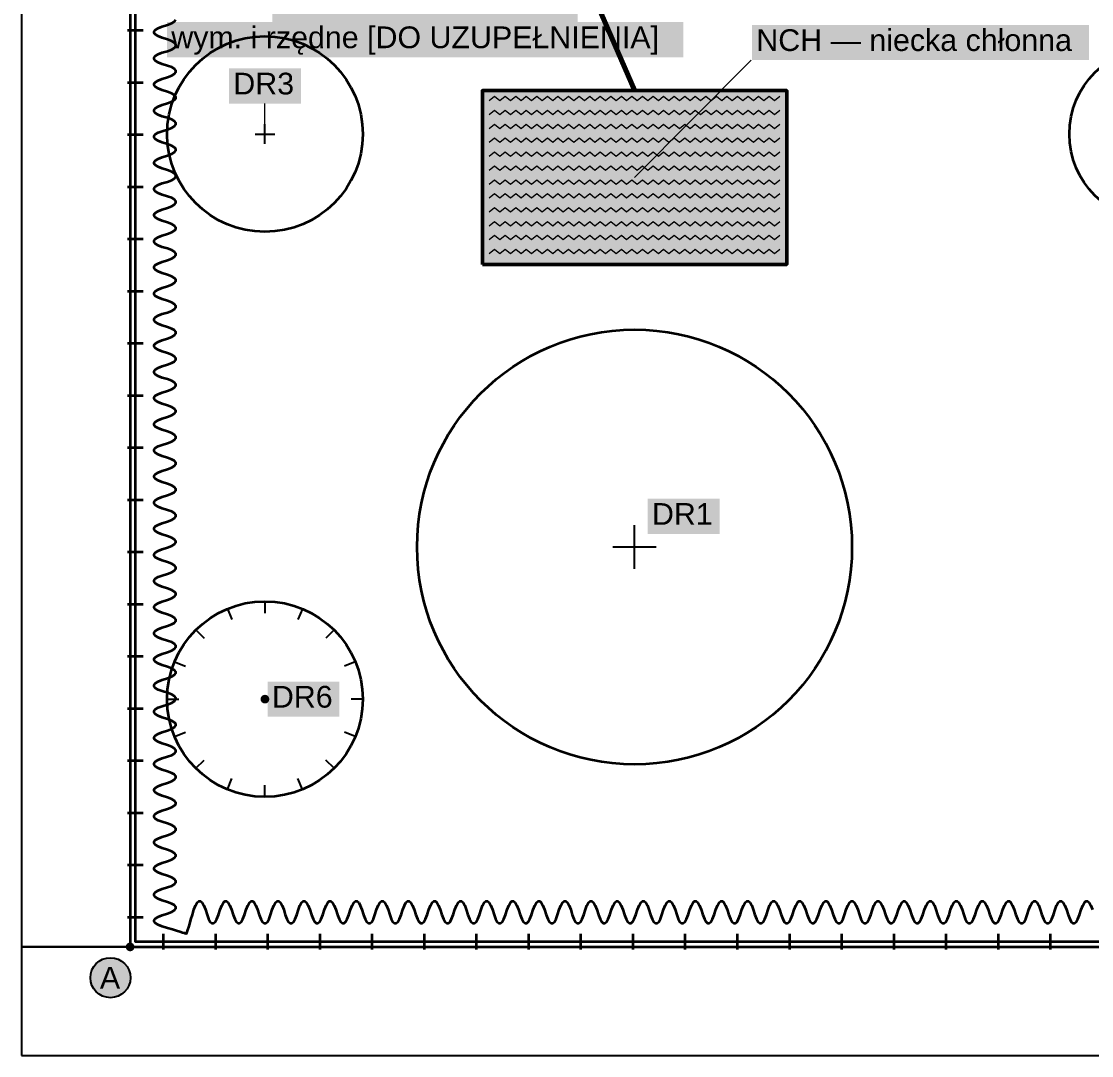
# Model space of a CAD drawing. Header units: metres. Extents: x -2.5 to 34.5, y -2.5 to 61.
# Drawn here: x -2.5 to 22.11, y -2.5 to 21.29 of the extents above; entities that cross this region are included whole.
import ezdxf

# ---------------------------------------------------------------- set-up
doc = ezdxf.new("R2010")
doc.units = ezdxf.units.M
for name, color, linetype, lineweight in [('A-MASKA', 7, 'Continuous', 18), ('Z-DZIALKA', 1, 'Continuous', 35), ('Z-MAPA-RAMKA', 7, 'Continuous', 35), ('Z-OGRODZENIE', 7, 'Continuous', 35), ('Z-OPISY', 2, 'Continuous', 25), ('Z-SIECI-PROJ', 5, 'Continuous', 50), ('Z-TLO', 7, 'Continuous', 18)]:
    doc.layers.add(name, color=color, linetype=linetype, lineweight=lineweight)
for name, color, linetype, lineweight, true_color in [('Z-MAPA', 8, 'Continuous', 18, 0x5a5a5a), ('Z-ODWODNIENIE', 150, 'Continuous', 25, 0x00808a), ('Z-ZIELEN', 3, 'Continuous', 25, 0x1e7a1e)]:
    doc.layers.add(name, color=color, linetype=linetype, lineweight=lineweight, true_color=true_color)
doc.styles.add('PL_ARIAL', font='arial.ttf')

msp = doc.modelspace()

# ---------------------------------------------------------------- hatches: boundary and pattern name
at = {"layer": 'A-MASKA', "true_color": 0xffffff}
for points in [[(3.27, 21.19), (10.295, 21.19), (10.295, 22), (3.27, 22)], [(0.847, 20.465), (12.718, 20.465), (12.718, 21.275), (0.847, 21.275)], [(14.3, 20.4), (22.053, 20.4), (22.053, 21.21), (14.3, 21.21)], [(2.273, 19.4), (3.927, 19.4), (3.927, 20.21), (2.273, 20.21)], [(11.9, 9.5), (13.554, 9.5), (13.554, 10.31), (11.9, 10.31)], [(3.16, 5.295), (4.814, 5.295), (4.814, 6.105), (3.16, 6.105)]]:
    msp.add_hatch(color=7, dxfattribs=at).paths.add_polyline_path(points)
at = {"layer": 'Z-DZIALKA', "true_color": 0x000000}
msp.add_hatch(color=7, dxfattribs=at).paths.add_polyline_path([(0.1, 0), (0.097, 0.026), (0.087, 0.05), (0.071, 0.071), (0.05, 0.087), (0.026, 0.097), (0, 0.1), (-0.026, 0.097), (-0.05, 0.087), (-0.071, 0.071), (-0.087, 0.05), (-0.097, 0.026), (-0.1, 0), (-0.097, -0.026), (-0.087, -0.05), (-0.071, -0.071), (-0.05, -0.087), (-0.026, -0.097), (0, -0.1), (0.026, -0.097), (0.05, -0.087), (0.071, -0.071), (0.087, -0.05), (0.097, -0.026)])
at = {"layer": 'Z-DZIALKA', "true_color": 0xffffff}
msp.add_hatch(color=7, dxfattribs=at).paths.add_polyline_path([(0.007, -0.708), (-0.008, -0.588), (-0.054, -0.478), (-0.128, -0.382), (-0.223, -0.309), (-0.334, -0.263), (-0.453, -0.248), (-0.572, -0.263), (-0.683, -0.309), (-0.778, -0.382), (-0.851, -0.478), (-0.897, -0.588), (-0.913, -0.708), (-0.897, -0.827), (-0.851, -0.938), (-0.778, -1.033), (-0.683, -1.106), (-0.572, -1.152), (-0.453, -1.168), (-0.334, -1.152), (-0.223, -1.106), (-0.128, -1.033), (-0.054, -0.938), (-0.008, -0.827)])
at = {"layer": 'Z-TLO', "true_color": 0xffffff}
msp.add_hatch(color=7, dxfattribs=at).paths.add_polyline_path([(8.1, 15.7), (15.1, 15.7), (15.1, 19.7), (8.1, 19.7)])
at = {"layer": 'Z-ZIELEN', "true_color": 0x000000}
msp.add_hatch(color=7, dxfattribs=at).paths.add_polyline_path([(3.2, 5.7), (3.197, 5.726), (3.187, 5.75), (3.171, 5.771), (3.15, 5.787), (3.126, 5.797), (3.1, 5.8), (3.074, 5.797), (3.05, 5.787), (3.029, 5.771), (3.013, 5.75), (3.003, 5.726), (3, 5.7), (3.003, 5.674), (3.013, 5.65), (3.029, 5.629), (3.05, 5.613), (3.074, 5.603), (3.1, 5.6), (3.126, 5.603), (3.15, 5.613), (3.171, 5.629), (3.187, 5.65), (3.197, 5.674)])

# ---------------------------------------------------------------- linework, layer by layer
at = {"layer": 'Z-DZIALKA', "linetype": 'Continuous', "lineweight": 35, "ltscale": 0.2, "true_color": 0x000000, "flags": 128}
msp.add_lwpolyline([(0, 0), (32, 0), (32, 50), (0, 50)], close=True, dxfattribs=at)
at = {"layer": 'Z-DZIALKA', "lineweight": 25, "ltscale": 0.2}
msp.add_circle((-0.453, -0.708), 0.46, dxfattribs=at)
at = {"layer": 'Z-MAPA', "linetype": 'Continuous', "lineweight": 25, "ltscale": 0.2, "flags": 128}
for points in [[(-2.5, 0), (0, 0), (0, 50), (-2.5, 50)], [(34.5, 0), (-2.5, 0)]]:
    msp.add_lwpolyline(points, dxfattribs=at)
at = {"layer": 'Z-MAPA-RAMKA', "linetype": 'Continuous', "lineweight": 25, "ltscale": 0.2, "flags": 128}
msp.add_lwpolyline([(-2.5, -2.5), (34.5, -2.5), (34.5, 61), (-2.5, 61)], close=True, dxfattribs=at)
at = {"layer": 'Z-ODWODNIENIE', "linetype": 'Continuous', "lineweight": 50, "ltscale": 0.2, "flags": 128}
msp.add_lwpolyline([(8.1, 15.7), (15.1, 15.7), (15.1, 19.7), (8.1, 19.7)], close=True, dxfattribs=at)
at = {"layer": 'Z-ODWODNIENIE', "lineweight": 18, "ltscale": 0.2}
for points in [[(8.26, 19.47), (8.381, 19.57), (8.503, 19.47), (8.624, 19.57), (8.746, 19.47), (8.867, 19.57), (8.989, 19.47), (9.11, 19.57), (9.232, 19.47), (9.353, 19.57), (9.475, 19.47), (9.596, 19.57), (9.717, 19.47), (9.839, 19.57), (9.96, 19.47), (10.082, 19.57), (10.203, 19.47), (10.325, 19.57), (10.446, 19.47), (10.568, 19.57), (10.689, 19.47), (10.811, 19.57), (10.932, 19.47), (11.053, 19.57), (11.175, 19.47), (11.296, 19.57), (11.418, 19.47), (11.539, 19.57), (11.661, 19.47), (11.782, 19.57), (11.904, 19.47), (12.025, 19.57), (12.147, 19.47), (12.268, 19.57), (12.389, 19.47), (12.511, 19.57), (12.632, 19.47), (12.754, 19.57), (12.875, 19.47), (12.997, 19.57), (13.118, 19.47), (13.24, 19.57), (13.361, 19.47), (13.483, 19.57), (13.604, 19.47), (13.725, 19.57), (13.847, 19.47), (13.968, 19.57), (14.09, 19.47), (14.211, 19.57), (14.333, 19.47), (14.454, 19.57), (14.576, 19.47), (14.697, 19.57), (14.819, 19.47), (14.94, 19.57)], [(8.26, 19.15), (8.381, 19.25), (8.503, 19.15), (8.624, 19.25), (8.746, 19.15), (8.867, 19.25), (8.989, 19.15), (9.11, 19.25), (9.232, 19.15), (9.353, 19.25), (9.475, 19.15), (9.596, 19.25), (9.717, 19.15), (9.839, 19.25), (9.96, 19.15), (10.082, 19.25), (10.203, 19.15), (10.325, 19.25), (10.446, 19.15), (10.568, 19.25), (10.689, 19.15), (10.811, 19.25), (10.932, 19.15), (11.053, 19.25), (11.175, 19.15), (11.296, 19.25), (11.418, 19.15), (11.539, 19.25), (11.661, 19.15), (11.782, 19.25), (11.904, 19.15), (12.025, 19.25), (12.147, 19.15), (12.268, 19.25), (12.389, 19.15), (12.511, 19.25), (12.632, 19.15), (12.754, 19.25), (12.875, 19.15), (12.997, 19.25), (13.118, 19.15), (13.24, 19.25), (13.361, 19.15), (13.483, 19.25), (13.604, 19.15), (13.725, 19.25), (13.847, 19.15), (13.968, 19.25), (14.09, 19.15), (14.211, 19.25), (14.333, 19.15), (14.454, 19.25), (14.576, 19.15), (14.697, 19.25), (14.819, 19.15), (14.94, 19.25)], [(8.26, 18.83), (8.381, 18.93), (8.503, 18.83), (8.624, 18.93), (8.746, 18.83), (8.867, 18.93), (8.989, 18.83), (9.11, 18.93), (9.232, 18.83), (9.353, 18.93), (9.475, 18.83), (9.596, 18.93), (9.717, 18.83), (9.839, 18.93), (9.96, 18.83), (10.082, 18.93), (10.203, 18.83), (10.325, 18.93), (10.446, 18.83), (10.568, 18.93), (10.689, 18.83), (10.811, 18.93), (10.932, 18.83), (11.053, 18.93), (11.175, 18.83), (11.296, 18.93), (11.418, 18.83), (11.539, 18.93), (11.661, 18.83), (11.782, 18.93), (11.904, 18.83), (12.025, 18.93), (12.147, 18.83), (12.268, 18.93), (12.389, 18.83), (12.511, 18.93), (12.632, 18.83), (12.754, 18.93), (12.875, 18.83), (12.997, 18.93), (13.118, 18.83), (13.24, 18.93), (13.361, 18.83), (13.483, 18.93), (13.604, 18.83), (13.725, 18.93), (13.847, 18.83), (13.968, 18.93), (14.09, 18.83), (14.211, 18.93), (14.333, 18.83), (14.454, 18.93), (14.576, 18.83), (14.697, 18.93), (14.819, 18.83), (14.94, 18.93)], [(8.26, 18.51), (8.381, 18.61), (8.503, 18.51), (8.624, 18.61), (8.746, 18.51), (8.867, 18.61), (8.989, 18.51), (9.11, 18.61), (9.232, 18.51), (9.353, 18.61), (9.475, 18.51), (9.596, 18.61), (9.717, 18.51), (9.839, 18.61), (9.96, 18.51), (10.082, 18.61), (10.203, 18.51), (10.325, 18.61), (10.446, 18.51), (10.568, 18.61), (10.689, 18.51), (10.811, 18.61), (10.932, 18.51), (11.053, 18.61), (11.175, 18.51), (11.296, 18.61), (11.418, 18.51), (11.539, 18.61), (11.661, 18.51), (11.782, 18.61), (11.904, 18.51), (12.025, 18.61), (12.147, 18.51), (12.268, 18.61), (12.389, 18.51), (12.511, 18.61), (12.632, 18.51), (12.754, 18.61), (12.875, 18.51), (12.997, 18.61), (13.118, 18.51), (13.24, 18.61), (13.361, 18.51), (13.483, 18.61), (13.604, 18.51), (13.725, 18.61), (13.847, 18.51), (13.968, 18.61), (14.09, 18.51), (14.211, 18.61), (14.333, 18.51), (14.454, 18.61), (14.576, 18.51), (14.697, 18.61), (14.819, 18.51), (14.94, 18.61)], [(8.26, 18.19), (8.381, 18.29), (8.503, 18.19), (8.624, 18.29), (8.746, 18.19), (8.867, 18.29), (8.989, 18.19), (9.11, 18.29), (9.232, 18.19), (9.353, 18.29), (9.475, 18.19), (9.596, 18.29), (9.717, 18.19), (9.839, 18.29), (9.96, 18.19), (10.082, 18.29), (10.203, 18.19), (10.325, 18.29), (10.446, 18.19), (10.568, 18.29), (10.689, 18.19), (10.811, 18.29), (10.932, 18.19), (11.053, 18.29), (11.175, 18.19), (11.296, 18.29), (11.418, 18.19), (11.539, 18.29), (11.661, 18.19), (11.782, 18.29), (11.904, 18.19), (12.025, 18.29), (12.147, 18.19), (12.268, 18.29), (12.389, 18.19), (12.511, 18.29), (12.632, 18.19), (12.754, 18.29), (12.875, 18.19), (12.997, 18.29), (13.118, 18.19), (13.24, 18.29), (13.361, 18.19), (13.483, 18.29), (13.604, 18.19), (13.725, 18.29), (13.847, 18.19), (13.968, 18.29), (14.09, 18.19), (14.211, 18.29), (14.333, 18.19), (14.454, 18.29), (14.576, 18.19), (14.697, 18.29), (14.819, 18.19), (14.94, 18.29)], [(8.26, 17.87), (8.381, 17.97), (8.503, 17.87), (8.624, 17.97), (8.746, 17.87), (8.867, 17.97), (8.989, 17.87), (9.11, 17.97), (9.232, 17.87), (9.353, 17.97), (9.475, 17.87), (9.596, 17.97), (9.717, 17.87), (9.839, 17.97), (9.96, 17.87), (10.082, 17.97), (10.203, 17.87), (10.325, 17.97), (10.446, 17.87), (10.568, 17.97), (10.689, 17.87), (10.811, 17.97), (10.932, 17.87), (11.053, 17.97), (11.175, 17.87), (11.296, 17.97), (11.418, 17.87), (11.539, 17.97), (11.661, 17.87), (11.782, 17.97), (11.904, 17.87), (12.025, 17.97), (12.147, 17.87), (12.268, 17.97), (12.389, 17.87), (12.511, 17.97), (12.632, 17.87), (12.754, 17.97), (12.875, 17.87), (12.997, 17.97), (13.118, 17.87), (13.24, 17.97), (13.361, 17.87), (13.483, 17.97), (13.604, 17.87), (13.725, 17.97), (13.847, 17.87), (13.968, 17.97), (14.09, 17.87), (14.211, 17.97), (14.333, 17.87), (14.454, 17.97), (14.576, 17.87), (14.697, 17.97), (14.819, 17.87), (14.94, 17.97)], [(8.26, 17.55), (8.381, 17.65), (8.503, 17.55), (8.624, 17.65), (8.746, 17.55), (8.867, 17.65), (8.989, 17.55), (9.11, 17.65), (9.232, 17.55), (9.353, 17.65), (9.475, 17.55), (9.596, 17.65), (9.717, 17.55), (9.839, 17.65), (9.96, 17.55), (10.082, 17.65), (10.203, 17.55), (10.325, 17.65), (10.446, 17.55), (10.568, 17.65), (10.689, 17.55), (10.811, 17.65), (10.932, 17.55), (11.053, 17.65), (11.175, 17.55), (11.296, 17.65), (11.418, 17.55), (11.539, 17.65), (11.661, 17.55), (11.782, 17.65), (11.904, 17.55), (12.025, 17.65), (12.147, 17.55), (12.268, 17.65), (12.389, 17.55), (12.511, 17.65), (12.632, 17.55), (12.754, 17.65), (12.875, 17.55), (12.997, 17.65), (13.118, 17.55), (13.24, 17.65), (13.361, 17.55), (13.483, 17.65), (13.604, 17.55), (13.725, 17.65), (13.847, 17.55), (13.968, 17.65), (14.09, 17.55), (14.211, 17.65), (14.333, 17.55), (14.454, 17.65), (14.576, 17.55), (14.697, 17.65), (14.819, 17.55), (14.94, 17.65)], [(8.26, 17.23), (8.381, 17.33), (8.503, 17.23), (8.624, 17.33), (8.746, 17.23), (8.867, 17.33), (8.989, 17.23), (9.11, 17.33), (9.232, 17.23), (9.353, 17.33), (9.475, 17.23), (9.596, 17.33), (9.717, 17.23), (9.839, 17.33), (9.96, 17.23), (10.082, 17.33), (10.203, 17.23), (10.325, 17.33), (10.446, 17.23), (10.568, 17.33), (10.689, 17.23), (10.811, 17.33), (10.932, 17.23), (11.053, 17.33), (11.175, 17.23), (11.296, 17.33), (11.418, 17.23), (11.539, 17.33), (11.661, 17.23), (11.782, 17.33), (11.904, 17.23), (12.025, 17.33), (12.147, 17.23), (12.268, 17.33), (12.389, 17.23), (12.511, 17.33), (12.632, 17.23), (12.754, 17.33), (12.875, 17.23), (12.997, 17.33), (13.118, 17.23), (13.24, 17.33), (13.361, 17.23), (13.483, 17.33), (13.604, 17.23), (13.725, 17.33), (13.847, 17.23), (13.968, 17.33), (14.09, 17.23), (14.211, 17.33), (14.333, 17.23), (14.454, 17.33), (14.576, 17.23), (14.697, 17.33), (14.819, 17.23), (14.94, 17.33)], [(8.26, 16.91), (8.381, 17.01), (8.503, 16.91), (8.624, 17.01), (8.746, 16.91), (8.867, 17.01), (8.989, 16.91), (9.11, 17.01), (9.232, 16.91), (9.353, 17.01), (9.475, 16.91), (9.596, 17.01), (9.717, 16.91), (9.839, 17.01), (9.96, 16.91), (10.082, 17.01), (10.203, 16.91), (10.325, 17.01), (10.446, 16.91), (10.568, 17.01), (10.689, 16.91), (10.811, 17.01), (10.932, 16.91), (11.053, 17.01), (11.175, 16.91), (11.296, 17.01), (11.418, 16.91), (11.539, 17.01), (11.661, 16.91), (11.782, 17.01), (11.904, 16.91), (12.025, 17.01), (12.147, 16.91), (12.268, 17.01), (12.389, 16.91), (12.511, 17.01), (12.632, 16.91), (12.754, 17.01), (12.875, 16.91), (12.997, 17.01), (13.118, 16.91), (13.24, 17.01), (13.361, 16.91), (13.483, 17.01), (13.604, 16.91), (13.725, 17.01), (13.847, 16.91), (13.968, 17.01), (14.09, 16.91), (14.211, 17.01), (14.333, 16.91), (14.454, 17.01), (14.576, 16.91), (14.697, 17.01), (14.819, 16.91), (14.94, 17.01)], [(8.26, 16.59), (8.381, 16.69), (8.503, 16.59), (8.624, 16.69), (8.746, 16.59), (8.867, 16.69), (8.989, 16.59), (9.11, 16.69), (9.232, 16.59), (9.353, 16.69), (9.475, 16.59), (9.596, 16.69), (9.717, 16.59), (9.839, 16.69), (9.96, 16.59), (10.082, 16.69), (10.203, 16.59), (10.325, 16.69), (10.446, 16.59), (10.568, 16.69), (10.689, 16.59), (10.811, 16.69), (10.932, 16.59), (11.053, 16.69), (11.175, 16.59), (11.296, 16.69), (11.418, 16.59), (11.539, 16.69), (11.661, 16.59), (11.782, 16.69), (11.904, 16.59), (12.025, 16.69), (12.147, 16.59), (12.268, 16.69), (12.389, 16.59), (12.511, 16.69), (12.632, 16.59), (12.754, 16.69), (12.875, 16.59), (12.997, 16.69), (13.118, 16.59), (13.24, 16.69), (13.361, 16.59), (13.483, 16.69), (13.604, 16.59), (13.725, 16.69), (13.847, 16.59), (13.968, 16.69), (14.09, 16.59), (14.211, 16.69), (14.333, 16.59), (14.454, 16.69), (14.576, 16.59), (14.697, 16.69), (14.819, 16.59), (14.94, 16.69)], [(8.26, 16.27), (8.381, 16.37), (8.503, 16.27), (8.624, 16.37), (8.746, 16.27), (8.867, 16.37), (8.989, 16.27), (9.11, 16.37), (9.232, 16.27), (9.353, 16.37), (9.475, 16.27), (9.596, 16.37), (9.717, 16.27), (9.839, 16.37), (9.96, 16.27), (10.082, 16.37), (10.203, 16.27), (10.325, 16.37), (10.446, 16.27), (10.568, 16.37), (10.689, 16.27), (10.811, 16.37), (10.932, 16.27), (11.053, 16.37), (11.175, 16.27), (11.296, 16.37), (11.418, 16.27), (11.539, 16.37), (11.661, 16.27), (11.782, 16.37), (11.904, 16.27), (12.025, 16.37), (12.147, 16.27), (12.268, 16.37), (12.389, 16.27), (12.511, 16.37), (12.632, 16.27), (12.754, 16.37), (12.875, 16.27), (12.997, 16.37), (13.118, 16.27), (13.24, 16.37), (13.361, 16.27), (13.483, 16.37), (13.604, 16.27), (13.725, 16.37), (13.847, 16.27), (13.968, 16.37), (14.09, 16.27), (14.211, 16.37), (14.333, 16.27), (14.454, 16.37), (14.576, 16.27), (14.697, 16.37), (14.819, 16.27), (14.94, 16.37)], [(8.26, 15.95), (8.381, 16.05), (8.503, 15.95), (8.624, 16.05), (8.746, 15.95), (8.867, 16.05), (8.989, 15.95), (9.11, 16.05), (9.232, 15.95), (9.353, 16.05), (9.475, 15.95), (9.596, 16.05), (9.717, 15.95), (9.839, 16.05), (9.96, 15.95), (10.082, 16.05), (10.203, 15.95), (10.325, 16.05), (10.446, 15.95), (10.568, 16.05), (10.689, 15.95), (10.811, 16.05), (10.932, 15.95), (11.053, 16.05), (11.175, 15.95), (11.296, 16.05), (11.418, 15.95), (11.539, 16.05), (11.661, 15.95), (11.782, 16.05), (11.904, 15.95), (12.025, 16.05), (12.147, 15.95), (12.268, 16.05), (12.389, 15.95), (12.511, 16.05), (12.632, 15.95), (12.754, 16.05), (12.875, 15.95), (12.997, 16.05), (13.118, 15.95), (13.24, 16.05), (13.361, 15.95), (13.483, 16.05), (13.604, 15.95), (13.725, 16.05), (13.847, 15.95), (13.968, 16.05), (14.09, 15.95), (14.211, 16.05), (14.333, 15.95), (14.454, 16.05), (14.576, 15.95), (14.697, 16.05), (14.819, 15.95), (14.94, 16.05)]]:
    msp.add_lwpolyline(points, dxfattribs=at)
at = {"layer": 'Z-OGRODZENIE', "lineweight": 35, "ltscale": 0.2}
for points in [[(31.88, 50), (31.88, 0.12), (0.12, 0.12), (0.12, 50)], [(0.3, 21.08), (-0.06, 21.08)], [(0.3, 19.88), (-0.06, 19.88)], [(0.3, 18.68), (-0.06, 18.68)], [(0.3, 17.48), (-0.06, 17.48)], [(0.3, 16.28), (-0.06, 16.28)], [(0.3, 15.08), (-0.06, 15.08)], [(0.3, 13.88), (-0.06, 13.88)], [(0.3, 12.68), (-0.06, 12.68)], [(0.3, 11.48), (-0.06, 11.48)], [(0.3, 10.28), (-0.06, 10.28)], [(0.3, 9.08), (-0.06, 9.08)], [(0.3, 7.88), (-0.06, 7.88)], [(0.3, 6.68), (-0.06, 6.68)], [(0.3, 5.48), (-0.06, 5.48)], [(0.3, 4.28), (-0.06, 4.28)], [(0.3, 3.08), (-0.06, 3.08)], [(0.3, 1.88), (-0.06, 1.88)], [(0.3, 0.68), (-0.06, 0.68)], [(0.76, 0.3), (0.76, -0.06)], [(1.96, 0.3), (1.96, -0.06)], [(3.16, 0.3), (3.16, -0.06)], [(4.36, 0.3), (4.36, -0.06)], [(5.56, 0.3), (5.56, -0.06)], [(6.76, 0.3), (6.76, -0.06)], [(7.96, 0.3), (7.96, -0.06)], [(9.16, 0.3), (9.16, -0.06)], [(10.36, 0.3), (10.36, -0.06)], [(11.56, 0.3), (11.56, -0.06)], [(12.76, 0.3), (12.76, -0.06)], [(13.96, 0.3), (13.96, -0.06)], [(15.16, 0.3), (15.16, -0.06)], [(16.36, 0.3), (16.36, -0.06)], [(17.56, 0.3), (17.56, -0.06)], [(18.76, 0.3), (18.76, -0.06)], [(19.96, 0.3), (19.96, -0.06)], [(21.16, 0.3), (21.16, -0.06)]]:
    msp.add_lwpolyline(points, dxfattribs=at)
at = {"layer": 'Z-OPISY', "lineweight": 18, "ltscale": 0.2}
for points in [[(11.6, 17.7), (14.28, 20.4)], [(3.1, 18.7), (3.1, 19.4)]]:
    msp.add_lwpolyline(points, dxfattribs=at)
at = {"layer": 'Z-SIECI-PROJ', "linetype": 'Continuous', "lineweight": 70, "ltscale": 0.2, "true_color": 0x00808a, "flags": 128}
msp.add_lwpolyline([(11.6, 25.7), (10.6, 22), (11.6, 19.7)], dxfattribs=at)
at = {"layer": 'Z-ZIELEN', "lineweight": 35, "ltscale": 0.2}
for points in [[(1.3, 0.3), (1.284, 0.305), (1.253, 0.314), (1.206, 0.328), (1.144, 0.347), (1.066, 0.37), (0.972, 0.399), (0.863, 0.432), (0.738, 0.469), (0.644, 0.507), (0.581, 0.544), (0.55, 0.582), (0.55, 0.619), (0.581, 0.657), (0.644, 0.695), (0.738, 0.732), (0.863, 0.77), (0.956, 0.807), (1.019, 0.845), (1.05, 0.882), (1.05, 0.92), (1.019, 0.958), (0.956, 0.995), (0.863, 1.033), (0.738, 1.07), (0.644, 1.108), (0.581, 1.145), (0.55, 1.183), (0.55, 1.221), (0.581, 1.258), (0.644, 1.296), (0.738, 1.333), (0.863, 1.371), (0.956, 1.409), (1.019, 1.446), (1.05, 1.484), (1.05, 1.521), (1.019, 1.559), (0.956, 1.596), (0.863, 1.634), (0.738, 1.672), (0.644, 1.709), (0.581, 1.747), (0.55, 1.784), (0.55, 1.822), (0.581, 1.859), (0.644, 1.897), (0.738, 1.935), (0.863, 1.972), (0.956, 2.01), (1.019, 2.047), (1.05, 2.085), (1.05, 2.122), (1.019, 2.16), (0.956, 2.198), (0.863, 2.235), (0.738, 2.273), (0.644, 2.31), (0.581, 2.348), (0.55, 2.386), (0.55, 2.423), (0.581, 2.461), (0.644, 2.498), (0.738, 2.536), (0.863, 2.573), (0.956, 2.611), (1.019, 2.649), (1.05, 2.686), (1.05, 2.724), (1.019, 2.761), (0.956, 2.799), (0.863, 2.836), (0.738, 2.874), (0.644, 2.912), (0.581, 2.949), (0.55, 2.987), (0.55, 3.024), (0.581, 3.062), (0.644, 3.099), (0.738, 3.137), (0.863, 3.175), (0.956, 3.212), (1.019, 3.25), (1.05, 3.287), (1.05, 3.325), (1.019, 3.363), (0.956, 3.4), (0.863, 3.438), (0.738, 3.475), (0.644, 3.513), (0.581, 3.55), (0.55, 3.588), (0.55, 3.626), (0.581, 3.663), (0.644, 3.701), (0.738, 3.738), (0.863, 3.776), (0.956, 3.813), (1.019, 3.851), (1.05, 3.889), (1.05, 3.926), (1.019, 3.964), (0.956, 4.001), (0.863, 4.039), (0.738, 4.077), (0.644, 4.114), (0.581, 4.152), (0.55, 4.189), (0.55, 4.227), (0.581, 4.264), (0.644, 4.302), (0.738, 4.34), (0.863, 4.377), (0.956, 4.415), (1.019, 4.452), (1.05, 4.49), (1.05, 4.527), (1.019, 4.565), (0.956, 4.603), (0.863, 4.64), (0.738, 4.678), (0.644, 4.715), (0.581, 4.753), (0.55, 4.79), (0.55, 4.828), (0.581, 4.866), (0.644, 4.903), (0.738, 4.941), (0.863, 4.978), (0.956, 5.016), (1.019, 5.054), (1.05, 5.091), (1.05, 5.129), (1.019, 5.166), (0.956, 5.204), (0.863, 5.241), (0.738, 5.279), (0.644, 5.317), (0.581, 5.354), (0.55, 5.392), (0.55, 5.429), (0.581, 5.467), (0.644, 5.504), (0.738, 5.542), (0.863, 5.58), (0.956, 5.617), (1.019, 5.655), (1.05, 5.692), (1.05, 5.73), (1.019, 5.767), (0.956, 5.805), (0.863, 5.843), (0.738, 5.88), (0.644, 5.918), (0.581, 5.955), (0.55, 5.993), (0.55, 6.031), (0.581, 6.068), (0.644, 6.106), (0.738, 6.143), (0.863, 6.181), (0.956, 6.218), (1.019, 6.256), (1.05, 6.294), (1.05, 6.331), (1.019, 6.369), (0.956, 6.406), (0.863, 6.444), (0.738, 6.481), (0.644, 6.519), (0.581, 6.557), (0.55, 6.594), (0.55, 6.632), (0.581, 6.669), (0.644, 6.707), (0.738, 6.744), (0.863, 6.782), (0.956, 6.82), (1.019, 6.857), (1.05, 6.895), (1.05, 6.932), (1.019, 6.97), (0.956, 7.008), (0.863, 7.045), (0.738, 7.083), (0.644, 7.12), (0.581, 7.158), (0.55, 7.195), (0.55, 7.233), (0.581, 7.271), (0.644, 7.308), (0.738, 7.346), (0.863, 7.383), (0.956, 7.421), (1.019, 7.458), (1.05, 7.496), (1.05, 7.534), (1.019, 7.571), (0.956, 7.609), (0.863, 7.646), (0.738, 7.684), (0.644, 7.721), (0.581, 7.759), (0.55, 7.797), (0.55, 7.834), (0.581, 7.872), (0.644, 7.909), (0.738, 7.947), (0.863, 7.985), (0.956, 8.022), (1.019, 8.06), (1.05, 8.097), (1.05, 8.135), (1.019, 8.172), (0.956, 8.21), (0.863, 8.248), (0.738, 8.285), (0.644, 8.323), (0.581, 8.36), (0.55, 8.398), (0.55, 8.435), (0.581, 8.473), (0.644, 8.511), (0.738, 8.548), (0.863, 8.586), (0.956, 8.623), (1.019, 8.661), (1.05, 8.698), (1.05, 8.736), (1.019, 8.774), (0.956, 8.811), (0.863, 8.849), (0.738, 8.886), (0.644, 8.924), (0.581, 8.962), (0.55, 8.999), (0.55, 9.037), (0.581, 9.074), (0.644, 9.112), (0.738, 9.149), (0.863, 9.187), (0.956, 9.225), (1.019, 9.262), (1.05, 9.3), (1.05, 9.337), (1.019, 9.375), (0.956, 9.412), (0.863, 9.45), (0.738, 9.488), (0.644, 9.525), (0.581, 9.563), (0.55, 9.6), (0.55, 9.638), (0.581, 9.676), (0.644, 9.713), (0.738, 9.751), (0.863, 9.788), (0.956, 9.826), (1.019, 9.863), (1.05, 9.901), (1.05, 9.939), (1.019, 9.976), (0.956, 10.014), (0.863, 10.051), (0.738, 10.089), (0.644, 10.126), (0.581, 10.164), (0.55, 10.202), (0.55, 10.239), (0.581, 10.277), (0.644, 10.314), (0.738, 10.352), (0.863, 10.389), (0.956, 10.427), (1.019, 10.465), (1.05, 10.502), (1.05, 10.54), (1.019, 10.577), (0.956, 10.615), (0.863, 10.653), (0.738, 10.69), (0.644, 10.728), (0.581, 10.765), (0.55, 10.803), (0.55, 10.84), (0.581, 10.878), (0.644, 10.916), (0.738, 10.953), (0.863, 10.991), (0.956, 11.028), (1.019, 11.066), (1.05, 11.103), (1.05, 11.141), (1.019, 11.179), (0.956, 11.216), (0.863, 11.254), (0.738, 11.291), (0.644, 11.329), (0.581, 11.366), (0.55, 11.404), (0.55, 11.442), (0.581, 11.479), (0.644, 11.517), (0.738, 11.554), (0.863, 11.592), (0.956, 11.63), (1.019, 11.667), (1.05, 11.705), (1.05, 11.742), (1.019, 11.78), (0.956, 11.817), (0.863, 11.855), (0.738, 11.893), (0.644, 11.93), (0.581, 11.968), (0.55, 12.005), (0.55, 12.043), (0.581, 12.08), (0.644, 12.118), (0.738, 12.156), (0.863, 12.193), (0.956, 12.231), (1.019, 12.268), (1.05, 12.306), (1.05, 12.343), (1.019, 12.381), (0.956, 12.419), (0.863, 12.456), (0.738, 12.494), (0.644, 12.531), (0.581, 12.569), (0.55, 12.607), (0.55, 12.644), (0.581, 12.682), (0.644, 12.719), (0.738, 12.757), (0.863, 12.794), (0.956, 12.832), (1.019, 12.87), (1.05, 12.907), (1.05, 12.945), (1.019, 12.982), (0.956, 13.02), (0.863, 13.057), (0.738, 13.095), (0.644, 13.133), (0.581, 13.17), (0.55, 13.208), (0.55, 13.245), (0.581, 13.283), (0.644, 13.32), (0.738, 13.358), (0.863, 13.396), (0.956, 13.433), (1.019, 13.471), (1.05, 13.508), (1.05, 13.546), (1.019, 13.584), (0.956, 13.621), (0.863, 13.659), (0.738, 13.696), (0.644, 13.734), (0.581, 13.771), (0.55, 13.809), (0.55, 13.847), (0.581, 13.884), (0.644, 13.922), (0.738, 13.959), (0.863, 13.997), (0.956, 14.034), (1.019, 14.072), (1.05, 14.11), (1.05, 14.147), (1.019, 14.185), (0.956, 14.222), (0.863, 14.26), (0.738, 14.297), (0.644, 14.335), (0.581, 14.373), (0.55, 14.41), (0.55, 14.448), (0.581, 14.485), (0.644, 14.523), (0.738, 14.561), (0.863, 14.598), (0.956, 14.636), (1.019, 14.673), (1.05, 14.711), (1.05, 14.748), (1.019, 14.786), (0.956, 14.824), (0.863, 14.861), (0.738, 14.899), (0.644, 14.936), (0.581, 14.974), (0.55, 15.011), (0.55, 15.049), (0.581, 15.087), (0.644, 15.124), (0.738, 15.162), (0.863, 15.199), (0.956, 15.237), (1.019, 15.274), (1.05, 15.312), (1.05, 15.35), (1.019, 15.387), (0.956, 15.425), (0.863, 15.462), (0.738, 15.5), (0.644, 15.538), (0.581, 15.575), (0.55, 15.613), (0.55, 15.65), (0.581, 15.688), (0.644, 15.725), (0.738, 15.763), (0.863, 15.801), (0.956, 15.838), (1.019, 15.876), (1.05, 15.913), (1.05, 15.951), (1.019, 15.988), (0.956, 16.026), (0.863, 16.064), (0.738, 16.101), (0.644, 16.139), (0.581, 16.176), (0.55, 16.214), (0.55, 16.252), (0.581, 16.289), (0.644, 16.327), (0.738, 16.364), (0.863, 16.402), (0.956, 16.439), (1.019, 16.477), (1.05, 16.515), (1.05, 16.552), (1.019, 16.59), (0.956, 16.627), (0.863, 16.665), (0.738, 16.702), (0.644, 16.74), (0.581, 16.778), (0.55, 16.815), (0.55, 16.853), (0.581, 16.89), (0.644, 16.928), (0.738, 16.965), (0.863, 17.003), (0.956, 17.041), (1.019, 17.078), (1.05, 17.116), (1.05, 17.153), (1.019, 17.191), (0.956, 17.229), (0.863, 17.266), (0.738, 17.304), (0.644, 17.341), (0.581, 17.379), (0.55, 17.416), (0.55, 17.454), (0.581, 17.492), (0.644, 17.529), (0.738, 17.567), (0.863, 17.604), (0.956, 17.642), (1.019, 17.679), (1.05, 17.717), (1.05, 17.755), (1.019, 17.792), (0.956, 17.83), (0.863, 17.867), (0.738, 17.905), (0.644, 17.942), (0.581, 17.98), (0.55, 18.018), (0.55, 18.055), (0.581, 18.093), (0.644, 18.13), (0.738, 18.168), (0.863, 18.206), (0.956, 18.243), (1.019, 18.281), (1.05, 18.318), (1.05, 18.356), (1.019, 18.393), (0.956, 18.431), (0.863, 18.469), (0.738, 18.506), (0.644, 18.544), (0.581, 18.581), (0.55, 18.619), (0.55, 18.656), (0.581, 18.694), (0.644, 18.732), (0.738, 18.769), (0.863, 18.807), (0.956, 18.844), (1.019, 18.882), (1.05, 18.919), (1.05, 18.957), (1.019, 18.995), (0.956, 19.032), (0.863, 19.07), (0.738, 19.107), (0.644, 19.145), (0.581, 19.183), (0.55, 19.22), (0.55, 19.258), (0.581, 19.295), (0.644, 19.333), (0.738, 19.37), (0.863, 19.408), (0.956, 19.446), (1.019, 19.483), (1.05, 19.521), (1.05, 19.558), (1.019, 19.596), (0.956, 19.633), (0.863, 19.671), (0.738, 19.709), (0.644, 19.746), (0.581, 19.784), (0.55, 19.821), (0.55, 19.859), (0.581, 19.896), (0.644, 19.934), (0.738, 19.972), (0.863, 20.009), (0.956, 20.047), (1.019, 20.084), (1.05, 20.122), (1.05, 20.16), (1.019, 20.197), (0.956, 20.235), (0.863, 20.272), (0.738, 20.31), (0.644, 20.347), (0.581, 20.385), (0.55, 20.423), (0.55, 20.46), (0.581, 20.498), (0.644, 20.535), (0.738, 20.573), (0.863, 20.61), (0.956, 20.648), (1.019, 20.686), (1.05, 20.723), (1.05, 20.761), (1.019, 20.798), (0.956, 20.836), (0.863, 20.873), (0.738, 20.911), (0.644, 20.949), (0.581, 20.986), (0.55, 21.024), (0.55, 21.061), (0.581, 21.099), (0.644, 21.137), (0.738, 21.174), (0.863, 21.212), (0.956, 21.249), (1.019, 21.287), (1.05, 21.324)], [(1.3, 0.3), (1.305, 0.316), (1.314, 0.347), (1.328, 0.394), (1.347, 0.456), (1.37, 0.534), (1.398, 0.628), (1.431, 0.738), (1.469, 0.863), (1.506, 0.956), (1.544, 1.019), (1.581, 1.05), (1.619, 1.05), (1.656, 1.019), (1.694, 0.956), (1.731, 0.863), (1.769, 0.738), (1.806, 0.644), (1.844, 0.581), (1.881, 0.55), (1.919, 0.55), (1.956, 0.581), (1.994, 0.644), (2.031, 0.738), (2.069, 0.863), (2.106, 0.956), (2.144, 1.019), (2.181, 1.05), (2.219, 1.05), (2.256, 1.019), (2.294, 0.956), (2.331, 0.863), (2.369, 0.738), (2.406, 0.644), (2.444, 0.581), (2.481, 0.55), (2.519, 0.55), (2.556, 0.581), (2.594, 0.644), (2.631, 0.738), (2.669, 0.863), (2.706, 0.956), (2.744, 1.019), (2.781, 1.05), (2.819, 1.05), (2.856, 1.019), (2.894, 0.956), (2.931, 0.863), (2.969, 0.738), (3.006, 0.644), (3.044, 0.581), (3.081, 0.55), (3.119, 0.55), (3.156, 0.581), (3.194, 0.644), (3.231, 0.738), (3.269, 0.863), (3.306, 0.956), (3.344, 1.019), (3.381, 1.05), (3.419, 1.05), (3.456, 1.019), (3.494, 0.956), (3.531, 0.863), (3.569, 0.738), (3.606, 0.644), (3.644, 0.581), (3.681, 0.55), (3.719, 0.55), (3.756, 0.581), (3.794, 0.644), (3.831, 0.738), (3.869, 0.863), (3.906, 0.956), (3.944, 1.019), (3.981, 1.05), (4.019, 1.05), (4.056, 1.019), (4.094, 0.956), (4.131, 0.863), (4.169, 0.738), (4.206, 0.644), (4.244, 0.581), (4.281, 0.55), (4.319, 0.55), (4.356, 0.581), (4.394, 0.644), (4.431, 0.738), (4.469, 0.863), (4.506, 0.956), (4.544, 1.019), (4.581, 1.05), (4.619, 1.05), (4.656, 1.019), (4.694, 0.956), (4.731, 0.863), (4.769, 0.738), (4.806, 0.644), (4.844, 0.581), (4.881, 0.55), (4.919, 0.55), (4.956, 0.581), (4.994, 0.644), (5.031, 0.738), (5.069, 0.863), (5.106, 0.956), (5.144, 1.019), (5.181, 1.05), (5.219, 1.05), (5.256, 1.019), (5.294, 0.956), (5.331, 0.863), (5.369, 0.738), (5.406, 0.644), (5.444, 0.581), (5.481, 0.55), (5.519, 0.55), (5.556, 0.581), (5.594, 0.644), (5.631, 0.738), (5.669, 0.863), (5.706, 0.956), (5.744, 1.019), (5.781, 1.05), (5.819, 1.05), (5.856, 1.019), (5.894, 0.956), (5.931, 0.863), (5.969, 0.738), (6.006, 0.644), (6.044, 0.581), (6.081, 0.55), (6.119, 0.55), (6.156, 0.581), (6.194, 0.644), (6.231, 0.738), (6.269, 0.863), (6.306, 0.956), (6.344, 1.019), (6.381, 1.05), (6.419, 1.05), (6.456, 1.019), (6.494, 0.956), (6.531, 0.863), (6.569, 0.738), (6.606, 0.644), (6.644, 0.581), (6.681, 0.55), (6.719, 0.55), (6.756, 0.581), (6.794, 0.644), (6.831, 0.738), (6.869, 0.863), (6.906, 0.956), (6.944, 1.019), (6.981, 1.05), (7.019, 1.05), (7.056, 1.019), (7.094, 0.956), (7.131, 0.863), (7.169, 0.738), (7.206, 0.644), (7.244, 0.581), (7.281, 0.55), (7.319, 0.55), (7.356, 0.581), (7.394, 0.644), (7.431, 0.738), (7.469, 0.863), (7.506, 0.956), (7.544, 1.019), (7.581, 1.05), (7.619, 1.05), (7.656, 1.019), (7.694, 0.956), (7.731, 0.863), (7.769, 0.738), (7.806, 0.644), (7.844, 0.581), (7.881, 0.55), (7.919, 0.55), (7.956, 0.581), (7.994, 0.644), (8.031, 0.738), (8.069, 0.863), (8.106, 0.956), (8.144, 1.019), (8.181, 1.05), (8.219, 1.05), (8.256, 1.019), (8.294, 0.956), (8.331, 0.863), (8.369, 0.738), (8.406, 0.644), (8.444, 0.581), (8.481, 0.55), (8.519, 0.55), (8.556, 0.581), (8.594, 0.644), (8.631, 0.738), (8.669, 0.863), (8.706, 0.956), (8.744, 1.019), (8.781, 1.05), (8.819, 1.05), (8.856, 1.019), (8.894, 0.956), (8.931, 0.863), (8.969, 0.738), (9.006, 0.644), (9.044, 0.581), (9.081, 0.55), (9.119, 0.55), (9.156, 0.581), (9.194, 0.644), (9.231, 0.738), (9.269, 0.863), (9.306, 0.956), (9.344, 1.019), (9.381, 1.05), (9.419, 1.05), (9.456, 1.019), (9.494, 0.956), (9.531, 0.863), (9.569, 0.738), (9.606, 0.644), (9.644, 0.581), (9.681, 0.55), (9.719, 0.55), (9.756, 0.581), (9.794, 0.644), (9.831, 0.738), (9.869, 0.863), (9.906, 0.956), (9.944, 1.019), (9.981, 1.05), (10.019, 1.05), (10.056, 1.019), (10.094, 0.956), (10.131, 0.863), (10.169, 0.738), (10.206, 0.644), (10.244, 0.581), (10.281, 0.55), (10.319, 0.55), (10.356, 0.581), (10.394, 0.644), (10.431, 0.738), (10.469, 0.863), (10.506, 0.956), (10.544, 1.019), (10.581, 1.05), (10.619, 1.05), (10.656, 1.019), (10.694, 0.956), (10.731, 0.863), (10.769, 0.738), (10.806, 0.644), (10.844, 0.581), (10.881, 0.55), (10.919, 0.55), (10.956, 0.581), (10.994, 0.644), (11.031, 0.738), (11.069, 0.863), (11.106, 0.956), (11.144, 1.019), (11.181, 1.05), (11.219, 1.05), (11.256, 1.019), (11.294, 0.956), (11.331, 0.863), (11.369, 0.738), (11.406, 0.644), (11.444, 0.581), (11.481, 0.55), (11.519, 0.55), (11.556, 0.581), (11.594, 0.644), (11.631, 0.738), (11.669, 0.863), (11.706, 0.956), (11.744, 1.019), (11.781, 1.05), (11.819, 1.05), (11.856, 1.019), (11.894, 0.956), (11.931, 0.863), (11.969, 0.738), (12.006, 0.644), (12.044, 0.581), (12.081, 0.55), (12.119, 0.55), (12.156, 0.581), (12.194, 0.644), (12.231, 0.738), (12.269, 0.863), (12.306, 0.956), (12.344, 1.019), (12.381, 1.05), (12.419, 1.05), (12.456, 1.019), (12.494, 0.956), (12.531, 0.863), (12.569, 0.738), (12.606, 0.644), (12.644, 0.581), (12.681, 0.55), (12.719, 0.55), (12.756, 0.581), (12.794, 0.644), (12.831, 0.738), (12.869, 0.863), (12.906, 0.956), (12.944, 1.019), (12.981, 1.05), (13.019, 1.05), (13.056, 1.019), (13.094, 0.956), (13.131, 0.863), (13.169, 0.738), (13.206, 0.644), (13.244, 0.581), (13.281, 0.55), (13.319, 0.55), (13.356, 0.581), (13.394, 0.644), (13.431, 0.738), (13.469, 0.863), (13.506, 0.956), (13.544, 1.019), (13.581, 1.05), (13.619, 1.05), (13.656, 1.019), (13.694, 0.956), (13.731, 0.863), (13.769, 0.738), (13.806, 0.644), (13.844, 0.581), (13.881, 0.55), (13.919, 0.55), (13.956, 0.581), (13.994, 0.644), (14.031, 0.738), (14.069, 0.863), (14.106, 0.956), (14.144, 1.019), (14.181, 1.05), (14.219, 1.05), (14.256, 1.019), (14.294, 0.956), (14.331, 0.863), (14.369, 0.738), (14.406, 0.644), (14.444, 0.581), (14.481, 0.55), (14.519, 0.55), (14.556, 0.581), (14.594, 0.644), (14.631, 0.738), (14.669, 0.863), (14.706, 0.956), (14.744, 1.019), (14.781, 1.05), (14.819, 1.05), (14.856, 1.019), (14.894, 0.956), (14.931, 0.863), (14.969, 0.738), (15.006, 0.644), (15.044, 0.581), (15.081, 0.55), (15.119, 0.55), (15.156, 0.581), (15.194, 0.644), (15.231, 0.738), (15.269, 0.863), (15.306, 0.956), (15.344, 1.019), (15.381, 1.05), (15.419, 1.05), (15.456, 1.019), (15.494, 0.956), (15.531, 0.863), (15.569, 0.738), (15.606, 0.644), (15.644, 0.581), (15.681, 0.55), (15.719, 0.55), (15.756, 0.581), (15.794, 0.644), (15.831, 0.738), (15.869, 0.863), (15.906, 0.956), (15.944, 1.019), (15.981, 1.05), (16.019, 1.05), (16.056, 1.019), (16.094, 0.956), (16.131, 0.863), (16.169, 0.738), (16.206, 0.644), (16.244, 0.581), (16.281, 0.55), (16.319, 0.55), (16.356, 0.581), (16.394, 0.644), (16.431, 0.738), (16.469, 0.863), (16.506, 0.956), (16.544, 1.019), (16.581, 1.05), (16.619, 1.05), (16.656, 1.019), (16.694, 0.956), (16.731, 0.863), (16.769, 0.738), (16.806, 0.644), (16.844, 0.581), (16.881, 0.55), (16.919, 0.55), (16.956, 0.581), (16.994, 0.644), (17.031, 0.738), (17.069, 0.863), (17.106, 0.956), (17.144, 1.019), (17.181, 1.05), (17.219, 1.05), (17.256, 1.019), (17.294, 0.956), (17.331, 0.863), (17.369, 0.738), (17.406, 0.644), (17.444, 0.581), (17.481, 0.55), (17.519, 0.55), (17.556, 0.581), (17.594, 0.644), (17.631, 0.738), (17.669, 0.863), (17.706, 0.956), (17.744, 1.019), (17.781, 1.05), (17.819, 1.05), (17.856, 1.019), (17.894, 0.956), (17.931, 0.863), (17.969, 0.738), (18.006, 0.644), (18.044, 0.581), (18.081, 0.55), (18.119, 0.55), (18.156, 0.581), (18.194, 0.644), (18.231, 0.738), (18.269, 0.863), (18.306, 0.956), (18.344, 1.019), (18.381, 1.05), (18.419, 1.05), (18.456, 1.019), (18.494, 0.956), (18.531, 0.863), (18.569, 0.738), (18.606, 0.644), (18.644, 0.581), (18.681, 0.55), (18.719, 0.55), (18.756, 0.581), (18.794, 0.644), (18.831, 0.738), (18.869, 0.863), (18.906, 0.956), (18.944, 1.019), (18.981, 1.05), (19.019, 1.05), (19.056, 1.019), (19.094, 0.956), (19.131, 0.863), (19.169, 0.738), (19.206, 0.644), (19.244, 0.581), (19.281, 0.55), (19.319, 0.55), (19.356, 0.581), (19.394, 0.644), (19.431, 0.738), (19.469, 0.863), (19.506, 0.956), (19.544, 1.019), (19.581, 1.05), (19.619, 1.05), (19.656, 1.019), (19.694, 0.956), (19.731, 0.863), (19.769, 0.738), (19.806, 0.644), (19.844, 0.581), (19.881, 0.55), (19.919, 0.55), (19.956, 0.581), (19.994, 0.644), (20.031, 0.738), (20.069, 0.863), (20.106, 0.956), (20.144, 1.019), (20.181, 1.05), (20.219, 1.05), (20.256, 1.019), (20.294, 0.956), (20.331, 0.863), (20.369, 0.738), (20.406, 0.644), (20.444, 0.581), (20.481, 0.55), (20.519, 0.55), (20.556, 0.581), (20.594, 0.644), (20.631, 0.738), (20.669, 0.863), (20.706, 0.956), (20.744, 1.019), (20.781, 1.05), (20.819, 1.05), (20.856, 1.019), (20.894, 0.956), (20.931, 0.863), (20.969, 0.738), (21.006, 0.644), (21.044, 0.581), (21.081, 0.55), (21.119, 0.55), (21.156, 0.581), (21.194, 0.644), (21.231, 0.738), (21.269, 0.863), (21.306, 0.956), (21.344, 1.019), (21.381, 1.05), (21.419, 1.05), (21.456, 1.019), (21.494, 0.956), (21.531, 0.863), (21.569, 0.738), (21.606, 0.644), (21.644, 0.581), (21.681, 0.55), (21.719, 0.55), (21.756, 0.581), (21.794, 0.644), (21.831, 0.738), (21.869, 0.863), (21.906, 0.956), (21.944, 1.019), (21.981, 1.05), (22.019, 1.05), (22.056, 1.019), (22.094, 0.956), (22.131, 0.863)]]:
    msp.add_lwpolyline(points, dxfattribs=at)
at = {"layer": 'Z-ZIELEN', "lineweight": 25, "ltscale": 0.2}
for points in [[(3.1, 18.475), (3.1, 18.925)], [(2.875, 18.7), (3.325, 18.7)], [(11.6, 8.7), (11.6, 9.7)], [(11.1, 9.2), (12.1, 9.2)], [(3.1, 7.95), (3.1, 7.68)], [(2.239, 7.779), (2.342, 7.529)], [(3.961, 7.779), (3.858, 7.529)], [(1.509, 7.291), (1.7, 7.1)], [(4.691, 7.291), (4.5, 7.1)], [(1.021, 6.561), (1.271, 6.458)], [(5.179, 6.561), (4.929, 6.458)], [(0.85, 5.7), (1.12, 5.7)], [(5.35, 5.7), (5.08, 5.7)], [(1.021, 4.839), (1.271, 4.942)], [(5.179, 4.839), (4.929, 4.942)], [(1.509, 4.109), (1.7, 4.3)], [(4.691, 4.109), (4.5, 4.3)], [(2.239, 3.621), (2.342, 3.871)], [(3.1, 3.45), (3.1, 3.72)], [(3.961, 3.621), (3.858, 3.871)]]:
    msp.add_lwpolyline(points, dxfattribs=at)
at = {"layer": 'Z-ZIELEN', "lineweight": 35, "ltscale": 0.2}
for centre, radius in [((3.1, 18.7), 2.25), ((23.6, 18.7), 2), ((11.6, 9.2), 5), ((3.1, 5.7), 2.25)]:
    msp.add_circle(centre, radius, dxfattribs=at)

# ---------------------------------------------------------------- texts
at = {"layer": 'Z-DZIALKA', "style": 'PL_ARIAL'}
msp.add_text('A', height=0.5, dxfattribs=at).set_placement((-0.695, -0.958))
at = {"layer": 'Z-OPISY', "style": 'PL_ARIAL'}
for s, p in [('wym. i rzędne [DO UZUPEŁNIENIA]', (0.947, 20.675)), ('NCH — niecka chłonna', (14.4, 20.61)), ('DR3', (2.373, 19.61)), ('DR1', (12, 9.71)), ('DR6', (3.26, 5.505))]:
    msp.add_text(s, height=0.5, dxfattribs=at).set_placement(p)

doc.saveas('drawing.dxf')
